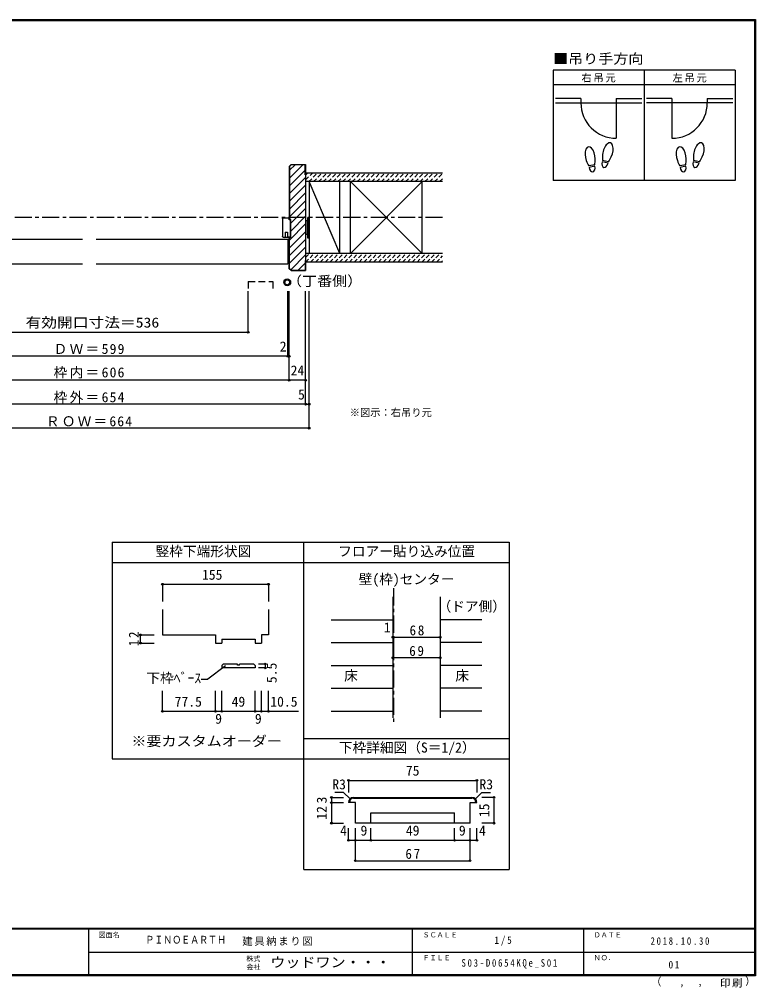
# Model space of a CAD drawing. Units: millimetres, scale not verified, with parts at other scales. Extents: x -973 to 977, y -718 to 696.
# Drawn here: x -99 to 977, y -718 to 696 of the extents above; entities that cross this region are included whole.
import ezdxf
from ezdxf.enums import TextEntityAlignment as Align

# ---------------------------------------------------------------- set-up
doc = ezdxf.new("R2010")
doc.units = ezdxf.units.MM
doc.header["$LTSCALE"] = 5
doc.header["$PDMODE"] = 32
doc.header["$PDSIZE"] = 2.5
for name, pattern in [('CHAIN1', [8, 5, -1, 1, -1]), ('DASHED1', [1.8, 1.2, -0.6]), ('DASHED2', [3, 2, -1])]:
    doc.linetypes.add(name, pattern=pattern)
for name, color, linetype in [('0-0_補助線', 7, 'Continuous'), ('0-1_通り芯', 4, 'CHAIN1'), ('0-3_仕上', 7, 'Continuous'), ('0-4_枠', 3, 'Continuous'), ('0-6_扉', 6, 'Continuous'), ('0-7_金物', 7, 'Continuous'), ('0-8_戸当', 3, 'Continuous'), ('0-A_文字', 3, 'Continuous'), ('0-B_寸法', 7, 'Continuous'), ('0-C_ﾊｯﾁ', 4, 'DASHED1'), ('1-4_枠', 3, 'Continuous'), ('1-B_寸法', 7, 'Continuous'), ('F-0_補助線', 7, 'Continuous'), ('F-1_通り芯', 6, 'Continuous'), ('F-A_文字', 7, 'Continuous')]:
    doc.layers.add(name, color=color, linetype=linetype)
doc.styles.add('HG明朝B', font='')
doc.styles.add('ＭＳ ゴシック', font='')
doc.styles.get('HG明朝B').set_extended_font_data('HG明朝B')
doc.styles.get('ＭＳ ゴシック').set_extended_font_data('MS Gothic')

# ---------------------------------------------------------------- blocks, each defined once
blk = doc.blocks.new('02')
at = {"layer": '0-0_補助線'}
for p, q in [((-4.998, -10.239), (-4.998, 14.761)), ((5.802, 17.761), (-3.198, 17.761)), ((6.802, 16.761), (6.802, -9.239)), ((-4.998, -10.239), (-0.698, -10.239)), ((2.702, -3.239), (2.702, -10.239)), ((5.802, -10.239), (2.702, -10.239)), ((5.002, -10.239), (4.402, -10.839))]:
    blk.add_line(p, q, dxfattribs=at)
for points in [[(-4.998, 14.761), (-3.198, 14.761), (-3.198, 17.761)], [(-3.469, -10.239), (-2.869, -10.839), (4.402, -10.839)], [(2.702, -3.239), (-0.698, -3.239), (-0.698, -10.239)]]:
    blk.add_lwpolyline(points, dxfattribs=at)
for centre, start, end in [((5.802, 16.761), 0, 90), ((5.802, -9.239), 270, 0)]:
    blk.add_arc(centre, 1, start, end, dxfattribs=at)

msp = doc.modelspace()

# ---------------------------------------------------------------- linework, layer by layer
at = {"layer": '0-0_補助線', "color": 3}
for p, q in [((297.42, 403.504), (295.153, 403.504)), ((297.42, 377.504), (297.42, 403.504)), ((295.153, 377.504), (297.42, 377.504))]:
    msp.add_line(p, q, dxfattribs=at)
at = {"layer": '0-0_補助線'}
for p, q in [((320.129, 400.5), (319.153, 400.5)), ((322.129, 401.5), (320.129, 401.5)), ((320.129, 381.5), (320.129, 401.5)), ((322.129, 376.5), (322.129, 406.5)), ((324.129, 406.5), (322.129, 406.5)), ((324.129, 376.5), (324.129, 406.5)), ((320.129, 382.5), (319.153, 382.5)), ((322.129, 381.5), (320.129, 381.5)), ((324.129, 376.5), (322.129, 376.5))]:
    msp.add_line(p, q, dxfattribs=at)
at = {"layer": '0-1_通り芯'}
for p, q in [((519.153, 406.5), (-515.847, 406.5)), ((447.629, -134.725), (447.629, -333.75))]:
    msp.add_line(p, q, dxfattribs=at)
at = {"layer": '0-3_仕上', "color": 2}
for p, q in [((519.153, 471.5), (319.153, 471.5)), ((519.153, 459), (319.153, 459)), ((519.153, 354), (319.153, 354)), ((519.153, 341.5), (319.153, 341.5))]:
    msp.add_line(p, q, dxfattribs=at)
at = {"layer": '0-3_仕上'}
for p, q in [((369.129, 354), (324.129, 459)), ((384.537, 459), (489.537, 354)), ((384.537, 354), (489.537, 459))]:
    msp.add_line(p, q, dxfattribs=at)
at = {"layer": '0-3_仕上', "color": 3}
for p, q in [((324.129, 459), (324.129, 354)), ((369.129, 354), (369.129, 459)), ((384.537, 354), (384.537, 459)), ((489.537, 354), (489.537, 459))]:
    msp.add_line(p, q, dxfattribs=at)
at = {"layer": '0-3_仕上', "color": 4}
for p, q in [((356.653, -180.801), (446.629, -180.801)), ((576.653, -180.801), (515.629, -180.801)), ((356.653, -214.103), (446.629, -214.103)), ((576.653, -214.103), (515.629, -214.103)), ((356.653, -247.404), (446.629, -247.404)), ((576.653, -247.404), (515.629, -247.404)), ((356.653, -280.706), (446.629, -280.706)), ((576.653, -280.706), (515.629, -280.706)), ((356.653, -314.007), (446.629, -314.007)), ((576.653, -314.007), (515.629, -314.007))]:
    msp.add_line(p, q, dxfattribs=at)
at = {"layer": '0-4_枠'}
for p, q in [((298.189, 483.5), (295.653, 480.964)), ((295.653, 480.964), (295.653, 403.504)), ((297.981, 484), (319.153, 484)), ((318.653, 483.5), (298.189, 483.5)), ((318.653, 469), (318.653, 483.5)), ((319.153, 484), (319.153, 329)), ((318.653, 469), (319.153, 469)), ((295.153, 331.828), (295.153, 377.504)), ((295.653, 332.036), (295.653, 377.504)), ((318.653, 344), (318.653, 329.5)), ((318.653, 344), (319.153, 344)), ((297.981, 329), (295.153, 331.828)), ((298.189, 329.5), (295.653, 332.036)), ((297.981, 329), (319.153, 329)), ((298.189, 329.5), (318.653, 329.5)), ((446.629, -147.5), (446.629, -324.007)), ((515.629, -147.5), (515.629, -324.007)), ((264.938, -165.826), (264.938, -202.786)), ((187.438, -202.786), (187.438, -214.786)), ((196.438, -209.086), (196.438, -214.786)), ((254.438, -202.786), (254.438, -214.786)), ((264.938, -202.786), (254.438, -202.786)), ((187.438, -214.786), (196.438, -214.786)), ((245.438, -214.786), (254.438, -214.786))]:
    msp.add_line(p, q, dxfattribs=at)
for points in [[(297.981, 484), (295.153, 481.172), (295.153, 404.5)], [(109.938, -165.826), (109.938, -202.786), (187.438, -202.786)], [(196.438, -209.086), (245.438, -209.086), (245.438, -214.786)]]:
    msp.add_lwpolyline(points, dxfattribs=at)
at = {"layer": '0-6_扉'}
for p, q in [((-286.847, 375), (-6.847, 375)), ((13.153, 375), (293.153, 375)), ((293.153, 375), (293.153, 339)), ((-286.847, 339), (-6.847, 339)), ((13.153, 339), (293.153, 339))]:
    msp.add_line(p, q, dxfattribs=at)
at = {"layer": '0-6_扉', "linetype": 'DASHED2'}
for p, q in [((235.158, 312.908), (271.158, 312.908)), ((235.158, 312.908), (235.158, 299)), ((271.158, 312.908), (271.158, 299))]:
    msp.add_line(p, q, dxfattribs=at)
at = {"layer": '0-7_金物'}
for radius in [5, 3.5]:
    msp.add_circle((292.202, 311.957), radius, dxfattribs=at)
at = {"layer": '0-8_戸当', "color": 2}
for p, q in [((721.239, 580.308), (684.139, 580.308)), ((721.239, 580.308), (721.239, 574.008)), ((773.039, 580.308), (810.139, 580.308)), ((773.039, 580.308), (773.039, 522.208)), ((854.239, 580.308), (817.139, 580.308)), ((854.239, 580.308), (854.239, 522.208)), ((906.039, 580.308), (943.139, 580.308)), ((906.039, 580.308), (906.039, 574.008)), ((684.139, 574.008), (810.139, 574.008)), ((943.139, 574.008), (817.139, 574.008))]:
    msp.add_line(p, q, dxfattribs=at)
at = {"layer": '0-8_戸当'}
for p, q in [((741.457, 483.378), (732.811, 481.853)), ((741.822, 481.31), (733.175, 479.785)), ((760.924, 485.706), (752.444, 487.978)), ((761.468, 487.735), (752.987, 490.007)), ((874.457, 483.378), (865.811, 481.853)), ((874.822, 481.31), (866.175, 479.785)), ((893.924, 485.706), (885.444, 487.978)), ((894.468, 487.735), (885.987, 490.007))]:
    msp.add_line(p, q, dxfattribs=at)
at = {"layer": '0-8_戸当', "color": 2}
for centre, start, end in [((773.039, 574.008), 180, 270), ((854.239, 574.008), 270, 0)]:
    msp.add_arc(centre, 51.8, start, end, dxfattribs=at)
at = {"layer": '0-8_戸当'}
for centre, major_axis, ratio, start_param, end_param in [((734.795, 495.877), (-2.445, 13.867), 0.5, 4.34059143, 8.22577918), ((760.713, 501.878), (3.644, 13.601), 0.5, 4.34059143, 8.22577918), ((867.795, 495.877), (-2.445, 13.867), 0.5, 4.34059143, 8.22577918), ((893.713, 501.878), (3.644, 13.601), 0.5, 4.34059143, 8.22577918), ((760.609, 501.489), (4.416, 16.48), 0.4, 1.85063327, 2.44287679), ((760.609, 501.489), (4.416, 16.48), 0.4, 3.84030852, 4.43255203), ((893.609, 501.489), (4.416, 16.48), 0.4, 1.85063327, 2.44287679), ((893.609, 501.489), (4.416, 16.48), 0.4, 3.84030852, 4.43255203), ((734.865, 495.481), (-2.963, 16.802), 0.4, 1.85063327, 2.44287679), ((737.498, 480.548), (-1.27, 7.205), 0.6, 1.57079633, 4.71238898), ((734.865, 495.481), (-2.963, 16.802), 0.4, 3.84030852, 4.43255203), ((756.684, 486.842), (1.894, 7.067), 0.6, 1.57079633, 4.71238898), ((867.865, 495.481), (-2.963, 16.802), 0.4, 1.85063327, 2.44287679), ((870.498, 480.548), (-1.27, 7.205), 0.6, 1.57079633, 4.71238898), ((867.865, 495.481), (-2.963, 16.802), 0.4, 3.84030852, 4.43255203), ((889.684, 486.842), (1.894, 7.067), 0.6, 1.57079633, 4.71238898)]:
    msp.add_ellipse(centre, major_axis=major_axis, ratio=ratio, start_param=start_param, end_param=end_param, dxfattribs=at)
at = {"layer": '0-A_文字'}
for p, q in [((680.639, 621.667), (680.639, 460.667)), ((946.639, 621.667), (680.639, 621.667)), ((813.639, 621.667), (813.639, 460.667)), ((680.639, 600.667), (946.639, 600.667)), ((36.653, -67.5), (616.653, -67.5)), ((316.653, -545.5), (316.653, -67.5)), ((616.653, -67.5), (616.653, -545.5)), ((316.653, -97.5), (36.653, -97.5)), ((616.653, -97.5), (317.036, -97.5)), ((316.653, -354.007), (616.653, -354.007)), ((316.653, -384.007), (616.653, -384.007)), ((316.653, -545.5), (616.653, -545.5))]:
    msp.add_line(p, q, dxfattribs=at)
at = {"layer": '0-A_文字', "color": 7}
for p, q in [((202.093, -248.195), (176.293, -267.545)), ((196.438, -247.612), (198.56, -245.491)), ((196.438, -247.612), (196.438, -250.991)), ((245.438, -250.991), (196.438, -250.991)), ((219.438, -245.491), (198.56, -245.491)), ((222.438, -246.991), (222.438, -245.491)), ((243.317, -245.491), (222.438, -245.491)), ((243.317, -245.491), (245.438, -247.612)), ((245.438, -247.612), (245.438, -250.991)), ((166.448, -267.545), (176.293, -267.545))]:
    msp.add_line(p, q, dxfattribs=at)
at = {"layer": '0-A_文字'}
for points in [[(946.639, 621.667), (946.639, 460.667), (680.639, 460.667)], [(36.653, -67.5), (36.653, -384.007), (316.653, -384.007)]]:
    msp.add_lwpolyline(points, dxfattribs=at)
at = {"layer": '0-A_文字', "color": 7}
msp.add_lwpolyline([(222.438, -246.991), (219.438, -246.991), (219.438, -245.491)], dxfattribs=at)
at = {"layer": '0-B_寸法', "color": 4}
for p, q in [((235.158, 239), (235.158, 299)), ((293.153, 204), (293.153, 299)), ((295.153, 169), (295.153, 299)), ((319.153, 134), (319.153, 299)), ((324.153, 99), (324.153, 299)), ((-281.847, 239), (235.158, 239)), ((295.153, 204), (-291.847, 204)), ((319.153, 169), (-315.847, 169)), ((319.153, 134), (-315.847, 134)), ((319.153, 134), (324.153, 134)), ((324.153, 99), (-320.847, 99)), ((109.938, -128.894), (109.938, -153.894)), ((77.881, -214.786), (77.881, -202.786)), ((77.881, -202.786), (97.881, -202.786)), ((446.629, -206.19), (447.629, -206.19)), ((446.629, -206.19), (446.629, -236.19)), ((447.629, -206.19), (447.629, -236.19)), ((447.629, -206.19), (515.629, -206.19)), ((77.881, -214.786), (97.881, -214.786)), ((515.629, -236.19), (446.629, -236.19)), ((260.191, -245.491), (250.191, -245.491)), ((260.191, -250.991), (250.191, -250.991)), ((260.191, -245.491), (260.191, -250.991)), ((109.938, -314.48), (109.938, -284.48)), ((187.438, -314.48), (187.438, -284.48)), ((196.438, -314.48), (196.438, -284.48)), ((245.438, -314.48), (245.438, -284.48)), ((254.438, -314.48), (254.438, -284.48)), ((264.938, -314.48), (264.938, -284.48)), ((308.778, -314.48), (109.938, -314.48))]:
    msp.add_line(p, q, dxfattribs=at)
msp.add_lwpolyline([(109.938, -128.894), (264.938, -128.894), (264.938, -153.894)], dxfattribs=at)
at = {"layer": '0-B_寸法'}
for p in [(235.158, 239), (293.153, 204), (295.153, 204), (295.153, 169), (319.153, 169), (319.153, 134), (324.153, 134), (324.153, 99), (109.938, -128.894), (264.938, -128.894), (77.881, -202.786), (446.629, -206.19), (447.629, -206.19), (515.629, -206.19), (77.881, -214.786), (446.629, -236.19), (515.629, -236.19), (260.191, -245.491), (260.191, -250.991), (109.938, -314.48), (187.438, -314.48), (196.438, -314.48), (245.438, -314.48), (254.438, -314.48), (264.938, -314.48)]:
    msp.add_point(p, dxfattribs=at)
at = {"layer": '0-C_ﾊｯﾁ', "linetype": 'Continuous'}
for p, q in [((314.986, 483.5), (295.653, 464.166)), ((303.673, 483.5), (295.653, 475.48)), ((318.653, 475.853), (295.653, 452.853)), ((319.153, 465.039), (295.653, 441.539)), ((319.153, 453.726), (295.653, 430.225)), ((319.153, 442.412), (295.653, 418.912)), ((319.153, 431.098), (295.653, 407.598)), ((319.153, 419.784), (297.42, 398.051)), ((319.153, 397.157), (295.653, 373.657)), ((319.153, 408.47), (297.42, 386.737)), ((319.153, 385.843), (295.653, 362.343)), ((319.153, 374.529), (295.653, 351.029)), ((319.153, 363.216), (295.653, 339.716)), ((319.153, 351.902), (297.47, 330.219)), ((318.653, 340.088), (308.065, 329.5))]:
    msp.add_line(p, q, dxfattribs=at)
at = {"layer": '0-C_ﾊｯﾁ'}
for p, q in [((319.153, 461.53), (329.123, 471.5)), ((319.153, 468.601), (322.052, 471.5)), ((323.694, 459), (336.194, 471.5)), ((330.765, 459), (343.265, 471.5)), ((337.836, 459), (350.336, 471.5)), ((344.908, 459), (357.408, 471.5)), ((351.979, 459), (364.479, 471.5)), ((359.05, 459), (371.55, 471.5)), ((366.121, 459), (378.621, 471.5)), ((373.192, 459), (385.692, 471.5)), ((380.263, 459), (392.763, 471.5)), ((387.334, 459), (399.834, 471.5)), ((394.405, 459), (406.905, 471.5)), ((401.476, 459), (412.318, 469.841)), ((408.547, 459), (421.047, 471.5)), ((415.618, 459), (428.118, 471.5)), ((422.689, 459), (435.189, 471.5)), ((429.76, 459), (442.26, 471.5)), ((436.831, 459), (449.331, 471.5)), ((443.902, 459), (456.402, 471.5)), ((450.974, 459), (463.474, 471.5)), ((458.045, 459), (470.545, 471.5)), ((465.116, 459), (477.616, 471.5)), ((472.187, 459), (484.687, 471.5)), ((479.258, 459), (491.758, 471.5)), ((486.329, 459), (498.829, 471.5)), ((493.4, 459), (505.9, 471.5)), ((500.471, 459), (512.971, 471.5)), ((507.542, 459), (519.153, 470.611)), ((514.613, 459), (519.153, 463.54)), ((319.153, 348.393), (324.76, 354)), ((319.242, 341.411), (331.831, 354)), ((326.402, 341.5), (338.902, 354)), ((333.474, 341.5), (345.974, 354)), ((340.545, 341.5), (353.045, 354)), ((347.616, 341.5), (360.116, 354)), ((354.687, 341.5), (367.187, 354)), ((361.758, 341.5), (374.258, 354)), ((368.829, 341.5), (381.329, 354)), ((375.9, 341.5), (388.4, 354)), ((382.971, 341.5), (395.471, 354)), ((390.042, 341.5), (402.542, 354)), ((397.113, 341.5), (409.613, 354)), ((404.184, 341.5), (416.684, 354)), ((411.255, 341.5), (423.755, 354)), ((418.326, 341.5), (430.826, 354)), ((425.397, 341.5), (437.897, 354)), ((432.469, 341.5), (444.969, 354)), ((439.54, 341.5), (452.04, 354)), ((446.611, 341.5), (459.111, 354)), ((453.682, 341.5), (466.182, 354)), ((460.753, 341.5), (473.253, 354)), ((467.824, 341.5), (480.324, 354)), ((474.895, 341.5), (487.395, 354)), ((481.966, 341.5), (494.466, 354)), ((489.037, 341.5), (501.537, 354)), ((496.108, 341.5), (508.608, 354)), ((503.179, 341.5), (515.679, 354)), ((510.25, 341.5), (519.153, 350.403)), ((517.321, 341.5), (519.153, 343.332))]:
    msp.add_line(p, q, dxfattribs=at)
at = {"layer": '1-4_枠'}
for p, q in [((391.791, -447.688), (381.791, -447.688)), ((389.291, -440.188), (561.791, -440.188)), ((389.291, -441.438), (561.791, -441.438)), ((391.791, -477.688), (391.791, -447.688)), ((559.291, -447.688), (569.291, -447.688)), ((559.291, -477.688), (559.291, -447.688)), ((536.791, -477.688), (536.791, -462.688)), ((559.291, -477.688), (391.791, -477.688))]:
    msp.add_line(p, q, dxfattribs=at)
msp.add_lwpolyline([(414.291, -477.688), (414.291, -462.688), (536.791, -462.688)], dxfattribs=at)
for centre, radius, start, end in [((389.291, -447.688), 7.5, 90, 180), ((389.291, -447.688), 6.25, 90, 180), ((561.791, -447.688), 7.5, 0, 90), ((561.791, -447.688), 6.25, 0, 90)]:
    msp.add_arc(centre, radius, start, end, dxfattribs=at)
at = {"layer": '1-B_寸法', "color": 4}
for p, q in [((381.791, -415.188), (381.791, -432.688)), ((381.791, -415.188), (569.291, -415.188)), ((569.291, -415.188), (569.291, -432.688)), ((374.291, -432.688), (361.791, -432.688)), ((383.988, -442.385), (374.291, -432.688)), ((567.094, -442.385), (576.791, -432.688)), ((576.791, -432.688), (589.291, -432.688)), ((356.791, -440.188), (374.291, -440.188)), ((356.791, -447.688), (374.291, -447.688)), ((594.291, -440.188), (576.578, -440.188)), ((594.291, -440.188), (594.291, -477.688)), ((594.291, -477.688), (576.578, -477.688)), ((381.791, -502.688), (381.791, -485.188)), ((391.791, -502.688), (391.791, -485.188)), ((414.291, -502.688), (414.291, -485.188)), ((536.791, -502.688), (536.791, -485.188)), ((559.291, -502.688), (559.291, -485.188)), ((569.291, -502.688), (569.291, -485.188)), ((381.791, -502.688), (569.291, -502.688)), ((391.791, -532.501), (391.791, -504.055)), ((559.291, -532.501), (559.291, -504.055)), ((391.791, -532.501), (559.291, -532.501))]:
    msp.add_line(p, q, dxfattribs=at)
msp.add_lwpolyline([(356.791, -440.188), (356.791, -477.688), (374.291, -477.688)], dxfattribs=at)
at = {"layer": '1-B_寸法'}
for p in [(381.791, -415.188), (569.291, -415.188), (356.791, -440.188), (356.791, -447.688), (594.291, -440.188), (356.791, -477.688), (594.291, -477.688), (381.791, -502.688), (391.791, -502.688), (414.291, -502.688), (536.791, -502.688), (559.291, -502.688), (569.291, -502.688), (391.791, -532.501), (559.291, -532.501)]:
    msp.add_point(p, dxfattribs=at)
at = {"layer": 'F-1_通り芯'}
for p, q in [((-973.347, 695.833), (976.653, 695.833)), ((-973.347, 695), (976.653, 695)), ((-973.347, 694.167), (976.653, 694.167)), ((974.986, 695.833), (974.986, -700.833)), ((975.82, 695.833), (975.82, -700.833)), ((976.653, 695.833), (976.653, -700.833)), ((976.653, -631.667), (-973.347, -631.667)), ((976.653, -632.5), (-973.347, -632.5)), ((1.653, -632.5), (1.653, -699.167)), ((474.986, -632.5), (474.986, -699.167)), ((724.986, -632.5), (724.986, -699.167)), ((1.653, -665.833), (974.986, -665.834)), ((976.653, -699.167), (-973.347, -699.167)), ((976.653, -700), (-973.347, -700)), ((976.653, -700.833), (-973.347, -700.833))]:
    msp.add_line(p, q, dxfattribs=at)

# ---------------------------------------------------------------- block references
at = {"layer": '0-0_補助線', "xscale": -1}
msp.add_blockref('02', (291.955, 388.243), dxfattribs=at)

# ---------------------------------------------------------------- texts
at = {"layer": '0-0_補助線', "style": 'ＭＳ ゴシック', "width": 1.1}
msp.add_text('※要カスタムオーダー', height=14.66, dxfattribs=at).set_placement((64.509, -369.591), align=Align.BOTTOM_LEFT)
at = {"layer": '0-A_文字', "color": 7, "style": 'ＭＳ ゴシック', "width": 1.1}
for s, p in [('■吊り手方向', (680.639, 626.667)), ('（丁番側）', (291.835, 302.105))]:
    msp.add_text(s, height=14.66, dxfattribs=at).set_placement(p, align=Align.BOTTOM_LEFT)
at = {"layer": '0-A_文字', "color": 7, "style": 'ＭＳ ゴシック'}
for s, height, p in [('※図示：右吊り元', 11, (383.505, 112.999)), ('竪枠下端形状図', 14.66, (99.778, -92.5)), ('フロアー貼り込み位置', 14.66, (366.653, -92.5)), ('壁(枠)センター', 14.66, (396.653, -133.091)), ('（ドア側）', 14.66, (511.884, -172.895)), ('床', 14.66, (375.403, -274.055)), ('床', 14.66, (537.903, -274.055)), ('下枠ﾍﾞｰｽ', 14.66, (86.448, -277.545)), ('下枠詳細図（S＝1/2）', 14.66, (367.644, -379.007))]:
    msp.add_text(s, height=height, dxfattribs=at).set_placement(p, align=Align.BOTTOM_LEFT)
at = {"layer": '0-A_文字', "color": 7, "char_height": 11, "attachment_point": 7, "style": 'ＭＳ ゴシック'}
for s, insert in [('\\T1.17;右吊元', (722.139, 603.667)), ('\\T1.17;左吊元', (855.139, 603.667))]:
    msp.add_mtext(s, dxfattribs=dict(at, insert=insert))
at = {"layer": '0-B_寸法', "style": 'ＭＳ ゴシック', "width": 1.15}
msp.add_text('有効開口寸法＝536', height=14.66, dxfattribs=at).set_placement((-90.147, 241.5), align=Align.BOTTOM_LEFT)
at = {"layer": '0-B_寸法', "style": 'ＭＳ ゴシック'}
for s, p in [('2', (281.257, 206.5)), ('24', (297.153, 171.5)), ('5', (308.039, 136.5)), ('155', (167.628, -126.678)), ('1', (433.371, -203.69)), ('77.5', (127.688, -311.98)), ('49', (210.938, -311.98)), ('10.5', (267.439, -311.98)), ('9', (186.938, -336.98)), ('9', (244.938, -336.98))]:
    msp.add_text(s, height=14.66, dxfattribs=at).set_placement(p, align=Align.BOTTOM_LEFT)
msp.add_text('5.5', height=14.66, rotation=90, dxfattribs=at).set_placement((281.181, -273.289), align=Align.BOTTOM_LEFT)
at = {"layer": '0-B_寸法', "char_height": 14.66, "attachment_point": 7, "style": 'ＭＳ ゴシック'}
for s, insert in [('\\T1.17;ＤＷ＝599', (-49.147, 207.152)), ('\\T1.17;枠内＝606', (-49.147, 171.5)), ('\\T1.17;枠外＝654', (-49.147, 135.306)), ('\\T1.16;ＲＯＷ＝664', (-60.397, 101.5)), ('\\T1.27;\\W0.95;68', (471.004, -203.69)), ('\\T1.27;\\W0.95;69', (470.504, -233.69))]:
    msp.add_mtext(s, dxfattribs=dict(at, insert=insert))
at = {"layer": '0-B_寸法', "insert": (75.381, -219.411), "char_height": 14.66, "attachment_point": 7, "rotation": 90, "style": 'ＭＳ ゴシック'}
msp.add_mtext('\\T1.27;\\W0.95;12', dxfattribs=at)
at = {"layer": '1-B_寸法', "style": 'ＭＳ ゴシック'}
for s, p in [('75', (465.541, -412.688)), ('R3', (358.041, -432.688)), ('R3', (573.041, -432.688)), ('4', (369.503, -500.188)), ('9', (399.291, -500.188)), ('49', (465.541, -500.188)), ('9', (543.041, -500.188)), ('4', (572.479, -500.188))]:
    msp.add_text(s, height=14.66, dxfattribs=at).set_placement(p, align=Align.BOTTOM_LEFT)
for s, p in [('3', (354.291, -448.938)), ('15', (591.791, -468.938)), ('12', (354.291, -472.688))]:
    msp.add_text(s, height=14.66, rotation=90, dxfattribs=at).set_placement(p, align=Align.BOTTOM_LEFT)
at = {"layer": '1-B_寸法', "insert": (464.916, -530.001), "char_height": 14.66, "attachment_point": 7, "style": 'ＭＳ ゴシック'}
msp.add_mtext('\\T1.27;\\W0.95;67', dxfattribs=at)
at = {"layer": 'F-0_補助線', "style": 'HG明朝B', "width": 0.85}
msp.add_text('ＰＩＮＯＥＡＲＴＨ', height=11, dxfattribs=at).set_placement((84.986, -656.798), align=Align.BOTTOM_LEFT)
at = {"layer": 'F-0_補助線', "insert": (226.628, -656.798), "char_height": 11, "attachment_point": 7, "style": 'ＭＳ ゴシック'}
msp.add_mtext('\\T1.17;建具納まり図', dxfattribs=at)
at = {"layer": 'F-A_文字', "style": 'ＭＳ ゴシック'}
for s, height, p in [('図面名', 7.331, (16.653, -646.667)), ('ＳＣＡＬＥ', 7.331, (489.986, -646.667)), ('ＤＡＴＥ', 7.331, (739.986, -646.667)), ('株式', 7.331, (232.486, -681.5)), ('ＦＩＬＥ', 7.331, (489.986, -680)), ('ＮＯ．', 7.331, (739.986, -680.001)), ('会社', 7.331, (232.486, -693.5)), ('（', 11, (823.992, -718.052)), ('）', 11, (961.387, -717.355)), (',', 11, (865.199, -718.052)), (',', 11, (891.686, -717.588))]:
    msp.add_text(s, height=height, dxfattribs=at).set_placement(p, align=Align.BOTTOM_LEFT)
at = {"layer": 'F-A_文字', "style": 'ＭＳ ゴシック', "width": 1.1}
msp.add_text('ウッドワン・・・', height=14.66, dxfattribs=at).set_placement((267.486, -692.5), align=Align.BOTTOM_LEFT)
at = {"layer": 'F-A_文字', "char_height": 11, "attachment_point": 7, "style": 'ＭＳ ゴシック'}
for s, insert in [('\\T1.38;\\W0.9;1/5', (594.986, -656.667)), ('\\T1.39;\\W0.85;2018.10.30', (823.111, -655.417)), ('\\T1.4;\\W0.85;S03-D0654KQe_S01', (546.861, -690.001)), ('\\T1.36;\\W0.9;01', (849.361, -690.001)), ('\\T1.17;印刷', (924.678, -717.82))]:
    msp.add_mtext(s, dxfattribs=dict(at, insert=insert))

doc.saveas('drawing.dxf')
